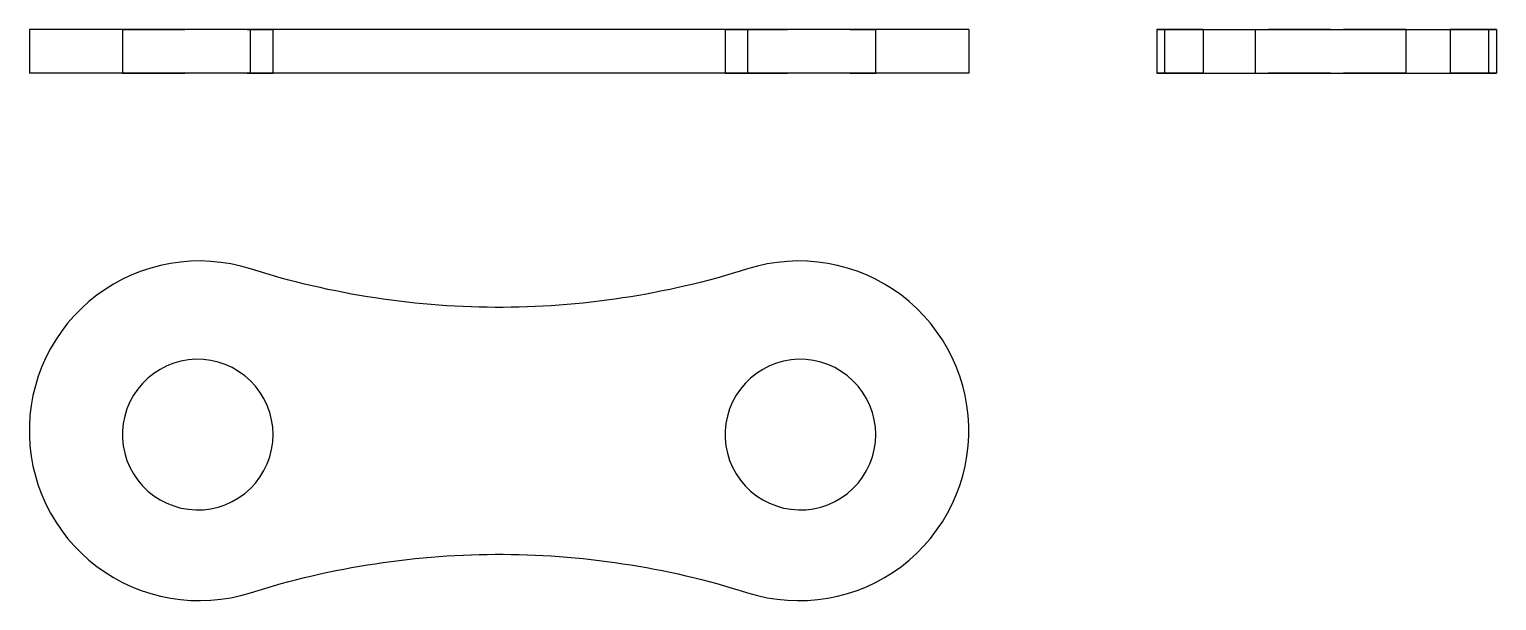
# Model space of a CAD drawing. Extents: x 0 to 2.35, y 0 to 0.92.
import ezdxf

# ---------------------------------------------------------------- set-up
doc = ezdxf.new("R2010")
doc.units = 0
doc.linetypes.add('HIDDEN', pattern=[0.075391, 0.050286, -0.025105])
for name, color, linetype in [('FRONT', 7, 'CONTINUOUS'), ('FRONT_HID', 7, 'HIDDEN'), ('LEFT', 7, 'CONTINUOUS'), ('LEFT_HID', 7, 'HIDDEN'), ('TOP', 7, 'CONTINUOUS')]:
    doc.layers.add(name, color=color, linetype=linetype)

msp = doc.modelspace()

# ---------------------------------------------------------------- linework, layer by layer
at = {"layer": 'FRONT'}
for p, q in [((0.354979, 0.917136), (0, 0.917136)), ((0, 0.917136), (0, 0.846823)), ((1.152841, 0.917136), (0.354979, 0.917136)), ((0.354979, 0.846823), (0.354979, 0.917136)), ((1.50782, 0.917136), (1.152841, 0.917136)), ((1.152841, 0.846823), (1.152841, 0.917136)), ((1.50782, 0.917136), (1.50782, 0.846823)), ((0.354979, 0.846823), (0, 0.846823)), ((1.152841, 0.846823), (0.354979, 0.846823)), ((1.50782, 0.846823), (1.152841, 0.846823))]:
    msp.add_line(p, q, dxfattribs=at)
at = {"layer": 'FRONT_HID', "linetype": 'HIDDEN'}
for p, q in [((0.391246, 0.917136), (0.149469, 0.917136)), ((0.149469, 0.917136), (0.391246, 0.917136)), ((0.149469, 0.917136), (0.149469, 0.846823)), ((0.391246, 0.846823), (0.391246, 0.917136)), ((1.358351, 0.917136), (1.116575, 0.917136)), ((1.116575, 0.917136), (1.358351, 0.917136)), ((1.116575, 0.917136), (1.116575, 0.846823)), ((1.358351, 0.846823), (1.358351, 0.917136)), ((0.391246, 0.846823), (0.149469, 0.846823)), ((0.149469, 0.846823), (0.391246, 0.846823)), ((1.358351, 0.846823), (1.116575, 0.846823)), ((1.116575, 0.846823), (1.358351, 0.846823))]:
    msp.add_line(p, q, dxfattribs=at)
at = {"layer": 'LEFT'}
for p, q in [((1.809384, 0.917136), (2.354665, 0.917136)), ((1.809384, 0.917136), (1.809384, 0.846823)), ((2.354665, 0.917136), (2.354665, 0.846823)), ((1.809384, 0.846823), (2.354665, 0.846823))]:
    msp.add_line(p, q, dxfattribs=at)
at = {"layer": 'LEFT_HID', "linetype": 'HIDDEN'}
for p, q in [((1.809384, 0.917136), (1.822115, 0.917136)), ((1.822115, 0.917136), (1.809384, 0.917136)), ((1.822115, 0.917136), (1.883795, 0.917136)), ((1.883795, 0.917136), (1.822115, 0.917136)), ((1.822115, 0.846823), (1.822115, 0.917136)), ((1.822115, 0.846823), (1.822115, 0.917136)), ((1.883795, 0.917136), (1.883795, 0.846823)), ((2.088069, 0.917136), (1.967181, 0.917136)), ((1.967181, 0.917136), (2.208957, 0.917136)), ((2.088069, 0.917136), (1.967181, 0.917136)), ((1.967181, 0.917136), (2.208957, 0.917136)), ((1.967181, 0.917136), (1.967181, 0.846823)), ((1.967181, 0.917136), (1.967181, 0.846823)), ((2.208957, 0.917136), (2.088069, 0.917136)), ((2.208957, 0.917136), (2.088069, 0.917136)), ((2.208957, 0.917136), (2.208957, 0.846823)), ((2.208957, 0.917136), (2.208957, 0.846823)), ((2.341934, 0.917136), (2.280254, 0.917136)), ((2.280254, 0.917136), (2.341934, 0.917136)), ((2.280254, 0.917136), (2.280254, 0.846823)), ((2.341934, 0.917136), (2.354665, 0.917136)), ((2.354665, 0.917136), (2.341934, 0.917136)), ((2.341934, 0.846823), (2.341934, 0.917136)), ((2.341934, 0.846823), (2.341934, 0.917136)), ((1.809384, 0.846823), (1.822115, 0.846823)), ((1.822115, 0.846823), (1.809384, 0.846823)), ((1.822115, 0.846823), (1.883795, 0.846823)), ((1.883795, 0.846823), (1.822115, 0.846823)), ((2.088069, 0.846823), (1.967181, 0.846823)), ((1.967181, 0.846823), (2.208957, 0.846823)), ((2.088069, 0.846823), (1.967181, 0.846823)), ((1.967181, 0.846823), (2.208957, 0.846823)), ((2.208957, 0.846823), (2.088069, 0.846823)), ((2.208957, 0.846823), (2.088069, 0.846823)), ((2.341934, 0.846823), (2.280254, 0.846823)), ((2.280254, 0.846823), (2.341934, 0.846823)), ((2.341934, 0.846823), (2.354665, 0.846823)), ((2.354665, 0.846823), (2.341934, 0.846823))]:
    msp.add_line(p, q, dxfattribs=at)
at = {"layer": 'TOP'}
for p, q in [((0.242468, 0.543609), (0.226379, 0.541337)), ((0.258664, 0.544918), (0.242468, 0.543609)), ((0.274909, 0.545259), (0.258664, 0.544918)), ((0.291145, 0.544633), (0.274909, 0.545259)), ((0.307316, 0.54304), (0.291145, 0.544633)), ((0.323363, 0.540487), (0.307316, 0.54304)), ((1.200262, 0.54304), (1.184215, 0.540487)), ((1.216433, 0.544633), (1.200262, 0.54304)), ((1.232669, 0.545259), (1.216433, 0.544633)), ((1.248914, 0.544918), (1.232669, 0.545259)), ((1.26511, 0.543609), (1.248914, 0.544918)), ((1.281199, 0.541337), (1.26511, 0.543609)), ((0.164223, 0.522839), (0.14951, 0.515943)), ((0.179321, 0.528846), (0.164223, 0.522839)), ((0.194749, 0.533943), (0.179321, 0.528846)), ((0.210454, 0.538111), (0.194749, 0.533943)), ((0.226379, 0.541337), (0.210454, 0.538111)), ((0.339229, 0.536983), (0.323363, 0.540487)), ((0.354858, 0.532539), (0.339229, 0.536983)), ((0.367141, 0.528714), (0.354858, 0.532539)), ((0.379461, 0.525008), (0.367141, 0.528714)), ((0.391817, 0.521422), (0.379461, 0.525008)), ((0.404207, 0.517957), (0.391817, 0.521422)), ((1.115761, 0.521422), (1.103371, 0.517957)), ((1.128117, 0.525008), (1.115761, 0.521422)), ((1.140437, 0.528714), (1.128117, 0.525008)), ((1.15272, 0.532539), (1.140437, 0.528714)), ((1.168349, 0.536983), (1.15272, 0.532539)), ((1.184215, 0.540487), (1.168349, 0.536983)), ((1.297124, 0.538111), (1.281199, 0.541337)), ((1.312829, 0.533943), (1.297124, 0.538111)), ((1.328257, 0.528846), (1.312829, 0.533943)), ((1.343355, 0.522839), (1.328257, 0.528846)), ((1.358068, 0.515943), (1.343355, 0.522839)), ((0.121446, 0.499587), (0.108194, 0.490184)), ((0.135234, 0.508183), (0.121446, 0.499587)), ((0.14951, 0.515943), (0.135234, 0.508183)), ((0.41663, 0.514613), (0.404207, 0.517957)), ((0.429085, 0.51139), (0.41663, 0.514613)), ((0.441571, 0.508288), (0.429085, 0.51139)), ((0.454086, 0.505308), (0.441571, 0.508288)), ((0.46663, 0.50245), (0.454086, 0.505308)), ((0.479201, 0.499714), (0.46663, 0.50245)), ((0.491798, 0.497101), (0.479201, 0.499714)), ((0.50442, 0.494611), (0.491798, 0.497101)), ((0.517066, 0.492244), (0.50442, 0.494611)), ((1.003158, 0.494611), (0.990512, 0.492244)), ((1.01578, 0.497101), (1.003158, 0.494611)), ((1.028377, 0.499714), (1.01578, 0.497101)), ((1.040948, 0.50245), (1.028377, 0.499714)), ((1.053492, 0.505308), (1.040948, 0.50245)), ((1.066007, 0.508288), (1.053492, 0.505308)), ((1.078493, 0.51139), (1.066007, 0.508288)), ((1.090948, 0.514613), (1.078493, 0.51139)), ((1.103371, 0.517957), (1.090948, 0.514613)), ((1.372344, 0.508183), (1.358068, 0.515943)), ((1.386132, 0.499587), (1.372344, 0.508183)), ((1.399384, 0.490184), (1.386132, 0.499587)), ((0.095526, 0.480009), (0.083487, 0.469097)), ((0.108194, 0.490184), (0.095526, 0.480009)), ((0.529734, 0.49), (0.517066, 0.492244)), ((0.542423, 0.48788), (0.529734, 0.49)), ((0.555133, 0.485883), (0.542423, 0.48788)), ((0.567861, 0.48401), (0.555133, 0.485883)), ((0.580607, 0.482261), (0.567861, 0.48401)), ((0.593369, 0.480637), (0.580607, 0.482261)), ((0.606147, 0.479136), (0.593369, 0.480637)), ((0.618938, 0.477761), (0.606147, 0.479136)), ((0.631742, 0.47651), (0.618938, 0.477761)), ((0.644558, 0.475383), (0.631742, 0.47651)), ((0.657385, 0.474382), (0.644558, 0.475383)), ((0.67022, 0.473506), (0.657385, 0.474382)), ((0.683063, 0.472754), (0.67022, 0.473506)), ((0.695913, 0.472128), (0.683063, 0.472754)), ((0.708769, 0.471627), (0.695913, 0.472128)), ((0.721629, 0.471251), (0.708769, 0.471627)), ((0.734492, 0.471), (0.721629, 0.471251)), ((0.747356, 0.470875), (0.734492, 0.471)), ((0.773086, 0.471), (0.760222, 0.470875)), ((0.785949, 0.471251), (0.773086, 0.471)), ((0.798809, 0.471627), (0.785949, 0.471251)), ((0.811665, 0.472128), (0.798809, 0.471627)), ((0.824515, 0.472754), (0.811665, 0.472128)), ((0.837358, 0.473506), (0.824515, 0.472754)), ((0.850193, 0.474382), (0.837358, 0.473506)), ((0.86302, 0.475383), (0.850193, 0.474382)), ((0.875835, 0.47651), (0.86302, 0.475383)), ((0.88864, 0.477761), (0.875835, 0.47651)), ((0.901431, 0.479136), (0.88864, 0.477761)), ((0.914209, 0.480637), (0.901431, 0.479136)), ((0.926971, 0.482261), (0.914209, 0.480637)), ((0.939717, 0.48401), (0.926971, 0.482261)), ((0.952445, 0.485883), (0.939717, 0.48401)), ((0.965155, 0.48788), (0.952445, 0.485883)), ((0.977844, 0.49), (0.965155, 0.48788)), ((0.990512, 0.492244), (0.977844, 0.49)), ((1.412052, 0.480009), (1.399384, 0.490184)), ((1.424091, 0.469097), (1.412052, 0.480009)), ((0.072119, 0.457487), (0.061463, 0.445221)), ((0.083487, 0.469097), (0.072119, 0.457487)), ((0.760222, 0.470875), (0.747356, 0.470875)), ((1.435459, 0.457487), (1.424091, 0.469097)), ((1.446115, 0.445221), (1.435459, 0.457487)), ((0.051556, 0.432342), (0.042434, 0.418895)), ((0.061463, 0.445221), (0.051556, 0.432342)), ((1.456022, 0.432342), (1.446115, 0.445221)), ((1.465144, 0.418895), (1.456022, 0.432342)), ((0.03413, 0.404929), (0.026672, 0.390493)), ((0.042434, 0.418895), (0.03413, 0.404929)), ((1.473448, 0.404929), (1.465144, 0.418895)), ((1.480906, 0.390493), (1.473448, 0.404929)), ((0.026672, 0.390493), (0.020087, 0.375638)), ((0.220517, 0.376776), (0.209792, 0.371278)), ((0.231735, 0.381178), (0.220517, 0.376776)), ((0.243336, 0.384443), (0.231735, 0.381178)), ((0.255205, 0.386535), (0.243336, 0.384443)), ((0.267223, 0.387436), (0.255205, 0.386535)), ((0.27927, 0.387135), (0.267223, 0.387436)), ((0.291228, 0.385637), (0.27927, 0.387135)), ((0.302978, 0.382955), (0.291228, 0.385637)), ((0.314402, 0.379117), (0.302978, 0.382955)), ((0.325387, 0.37416), (0.314402, 0.379117)), ((1.187622, 0.376776), (1.176898, 0.371278)), ((1.19884, 0.381178), (1.187622, 0.376776)), ((1.210441, 0.384443), (1.19884, 0.381178)), ((1.22231, 0.386535), (1.210441, 0.384443)), ((1.234328, 0.387436), (1.22231, 0.386535)), ((1.246376, 0.387135), (1.234328, 0.387436)), ((1.258334, 0.385637), (1.246376, 0.387135)), ((1.270083, 0.382955), (1.258334, 0.385637)), ((1.281507, 0.379117), (1.270083, 0.382955)), ((1.292492, 0.37416), (1.281507, 0.379117)), ((1.487491, 0.375638), (1.480906, 0.390493)), ((0.014399, 0.360418), (0.009628, 0.344886)), ((0.020087, 0.375638), (0.014399, 0.360418)), ((0.190246, 0.357225), (0.181619, 0.34881)), ((0.199669, 0.364739), (0.190246, 0.357225)), ((0.209792, 0.371278), (0.199669, 0.364739)), ((0.335824, 0.368134), (0.325387, 0.37416)), ((0.345609, 0.361099), (0.335824, 0.368134)), ((0.354645, 0.353125), (0.345609, 0.361099)), ((1.157352, 0.357225), (1.148724, 0.34881)), ((1.166774, 0.364739), (1.157352, 0.357225)), ((1.176898, 0.371278), (1.166774, 0.364739)), ((1.302929, 0.368134), (1.292492, 0.37416)), ((1.312714, 0.361099), (1.302929, 0.368134)), ((1.32175, 0.353125), (1.312714, 0.361099)), ((1.493179, 0.360418), (1.487491, 0.375638)), ((1.49795, 0.344886), (1.493179, 0.360418)), ((0.009628, 0.344886), (0.00579, 0.329097)), ((0.173872, 0.339578), (0.167084, 0.329621)), ((0.181619, 0.34881), (0.173872, 0.339578)), ((0.362842, 0.344291), (0.354645, 0.353125)), ((0.370119, 0.334684), (0.362842, 0.344291)), ((0.376403, 0.324401), (0.370119, 0.334684)), ((1.140978, 0.339578), (1.134189, 0.329621)), ((1.148724, 0.34881), (1.140978, 0.339578)), ((1.329947, 0.344291), (1.32175, 0.353125)), ((1.337224, 0.334684), (1.329947, 0.344291)), ((1.343508, 0.324401), (1.337224, 0.334684)), ((1.501788, 0.329097), (1.49795, 0.344886)), ((0.0029, 0.313107), (0.000968, 0.296974)), ((0.00579, 0.329097), (0.0029, 0.313107)), ((0.156639, 0.307931), (0.153086, 0.296415)), ((0.16132, 0.319037), (0.156639, 0.307931)), ((0.167084, 0.329621), (0.16132, 0.319037)), ((0.381632, 0.313542), (0.376403, 0.324401)), ((0.385754, 0.302218), (0.381632, 0.313542)), ((1.123744, 0.307931), (1.120192, 0.296415)), ((1.128425, 0.319037), (1.123744, 0.307931)), ((1.134189, 0.329621), (1.128425, 0.319037)), ((1.348737, 0.313542), (1.343508, 0.324401)), ((1.352859, 0.302218), (1.348737, 0.313542)), ((1.504678, 0.313107), (1.501788, 0.329097)), ((1.50661, 0.296974), (1.504678, 0.313107)), ((0.000968, 0.296974), (0, 0.280754)), ((0.150698, 0.284603), (0.149498, 0.272611)), ((0.153086, 0.296415), (0.150698, 0.284603)), ((0.388728, 0.290539), (0.385754, 0.302218)), ((0.390524, 0.278622), (0.388728, 0.290539)), ((1.117804, 0.284603), (1.116604, 0.272611)), ((1.120192, 0.296415), (1.117804, 0.284603)), ((1.355833, 0.290539), (1.352859, 0.302218)), ((1.357629, 0.278622), (1.355833, 0.290539)), ((1.507578, 0.280754), (1.50661, 0.296974)), ((0, 0.280754), (0, 0.264505)), ((0, 0.264505), (0.000968, 0.248286)), ((0.149498, 0.272611), (0.149498, 0.26056)), ((0.149498, 0.26056), (0.150698, 0.248568)), ((0.391125, 0.266585), (0.390524, 0.278622)), ((0.390524, 0.254549), (0.391125, 0.266585)), ((1.116604, 0.272611), (1.116604, 0.26056)), ((1.116604, 0.26056), (1.117804, 0.248568)), ((1.35823, 0.266585), (1.357629, 0.278622)), ((1.357629, 0.254549), (1.35823, 0.266585)), ((1.50661, 0.248286), (1.507578, 0.264505)), ((1.507578, 0.264505), (1.507578, 0.280754)), ((0.000968, 0.248286), (0.0029, 0.232152)), ((0.150698, 0.248568), (0.153086, 0.236755)), ((0.153086, 0.236755), (0.156639, 0.225239)), ((0.385754, 0.230953), (0.388728, 0.242632)), ((0.388728, 0.242632), (0.390524, 0.254549)), ((1.117804, 0.248568), (1.120192, 0.236755)), ((1.120192, 0.236755), (1.123744, 0.225239)), ((1.352859, 0.230953), (1.355833, 0.242632)), ((1.355833, 0.242632), (1.357629, 0.254549)), ((1.504678, 0.232152), (1.50661, 0.248286)), ((0.0029, 0.232152), (0.00579, 0.216163)), ((0.00579, 0.216163), (0.009628, 0.200374)), ((0.156639, 0.225239), (0.16132, 0.214134)), ((0.16132, 0.214134), (0.167084, 0.20355)), ((0.376403, 0.20877), (0.381632, 0.219628)), ((0.381632, 0.219628), (0.385754, 0.230953)), ((1.123744, 0.225239), (1.128425, 0.214134)), ((1.128425, 0.214134), (1.134189, 0.20355)), ((1.343508, 0.20877), (1.348737, 0.219628)), ((1.348737, 0.219628), (1.352859, 0.230953)), ((1.49795, 0.200374), (1.501788, 0.216163)), ((1.501788, 0.216163), (1.504678, 0.232152)), ((0.009628, 0.200374), (0.014399, 0.184842)), ((0.167084, 0.20355), (0.173872, 0.193593)), ((0.173872, 0.193593), (0.181619, 0.18436)), ((0.354645, 0.180045), (0.362842, 0.18888)), ((0.362842, 0.18888), (0.370119, 0.198487)), ((0.370119, 0.198487), (0.376403, 0.20877)), ((1.134189, 0.20355), (1.140978, 0.193593)), ((1.140978, 0.193593), (1.148724, 0.18436)), ((1.32175, 0.180045), (1.329947, 0.18888)), ((1.329947, 0.18888), (1.337224, 0.198487)), ((1.337224, 0.198487), (1.343508, 0.20877)), ((1.493179, 0.184842), (1.49795, 0.200374)), ((0.014399, 0.184842), (0.020087, 0.169621)), ((0.020087, 0.169621), (0.026672, 0.154766)), ((0.181619, 0.18436), (0.190246, 0.175946)), ((0.190246, 0.175946), (0.199669, 0.168432)), ((0.199669, 0.168432), (0.209792, 0.161893)), ((0.325387, 0.15901), (0.335824, 0.165036)), ((0.335824, 0.165036), (0.345609, 0.172071)), ((0.345609, 0.172071), (0.354645, 0.180045)), ((1.148724, 0.18436), (1.157352, 0.175946)), ((1.157352, 0.175946), (1.166774, 0.168432)), ((1.166774, 0.168432), (1.176898, 0.161893)), ((1.292492, 0.15901), (1.302929, 0.165036)), ((1.302929, 0.165036), (1.312714, 0.172071)), ((1.312714, 0.172071), (1.32175, 0.180045)), ((1.480906, 0.154766), (1.487491, 0.169621)), ((1.487491, 0.169621), (1.493179, 0.184842)), ((0.026672, 0.154766), (0.03413, 0.14033)), ((0.209792, 0.161893), (0.220517, 0.156395)), ((0.220517, 0.156395), (0.231735, 0.151992)), ((0.231735, 0.151992), (0.243336, 0.148728)), ((0.243336, 0.148728), (0.255205, 0.146635)), ((0.255205, 0.146635), (0.267223, 0.145735)), ((0.267223, 0.145735), (0.27927, 0.146035)), ((0.27927, 0.146035), (0.291228, 0.147534)), ((0.291228, 0.147534), (0.302978, 0.150215)), ((0.302978, 0.150215), (0.314402, 0.154054)), ((0.314402, 0.154054), (0.325387, 0.15901)), ((1.176898, 0.161893), (1.187622, 0.156395)), ((1.187622, 0.156395), (1.19884, 0.151992)), ((1.19884, 0.151992), (1.210441, 0.148728)), ((1.210441, 0.148728), (1.22231, 0.146635)), ((1.22231, 0.146635), (1.234328, 0.145735)), ((1.234328, 0.145735), (1.246376, 0.146035)), ((1.246376, 0.146035), (1.258334, 0.147534)), ((1.258334, 0.147534), (1.270083, 0.150215)), ((1.270083, 0.150215), (1.281507, 0.154054)), ((1.281507, 0.154054), (1.292492, 0.15901)), ((1.473448, 0.14033), (1.480906, 0.154766)), ((0.03413, 0.14033), (0.042434, 0.126364)), ((0.042434, 0.126364), (0.051556, 0.112918)), ((1.456022, 0.112918), (1.465144, 0.126364)), ((1.465144, 0.126364), (1.473448, 0.14033)), ((0.051556, 0.112918), (0.061463, 0.100038)), ((0.061463, 0.100038), (0.072119, 0.087772)), ((1.435459, 0.087772), (1.446115, 0.100038)), ((1.446115, 0.100038), (1.456022, 0.112918)), ((0.072119, 0.087772), (0.083487, 0.076162)), ((0.083487, 0.076162), (0.095526, 0.06525)), ((0.644558, 0.069876), (0.657385, 0.070877)), ((0.657385, 0.070877), (0.67022, 0.071754)), ((0.67022, 0.071754), (0.683063, 0.072505)), ((0.683063, 0.072505), (0.695913, 0.073131)), ((0.695913, 0.073131), (0.708769, 0.073633)), ((0.708769, 0.073633), (0.721629, 0.074008)), ((0.721629, 0.074008), (0.734492, 0.074259)), ((0.734492, 0.074259), (0.747356, 0.074384)), ((0.747356, 0.074384), (0.760222, 0.074384)), ((0.760222, 0.074384), (0.773086, 0.074259)), ((0.773086, 0.074259), (0.785949, 0.074008)), ((0.785949, 0.074008), (0.798809, 0.073633)), ((0.798809, 0.073633), (0.811665, 0.073131)), ((0.811665, 0.073131), (0.824515, 0.072505)), ((0.824515, 0.072505), (0.837358, 0.071754)), ((0.837358, 0.071754), (0.850193, 0.070877)), ((0.850193, 0.070877), (0.86302, 0.069876)), ((1.412052, 0.06525), (1.424091, 0.076162)), ((1.424091, 0.076162), (1.435459, 0.087772)), ((0.095526, 0.06525), (0.108194, 0.055075)), ((0.108194, 0.055075), (0.121446, 0.045672)), ((0.479201, 0.045545), (0.491798, 0.048158)), ((0.491798, 0.048158), (0.50442, 0.050648)), ((0.50442, 0.050648), (0.517066, 0.053015)), ((0.517066, 0.053015), (0.529734, 0.055259)), ((0.529734, 0.055259), (0.542423, 0.05738)), ((0.542423, 0.05738), (0.555133, 0.059377)), ((0.555133, 0.059377), (0.567861, 0.061249)), ((0.567861, 0.061249), (0.580607, 0.062998)), ((0.580607, 0.062998), (0.593369, 0.064623)), ((0.593369, 0.064623), (0.606147, 0.066123)), ((0.606147, 0.066123), (0.618938, 0.067499)), ((0.618938, 0.067499), (0.631742, 0.06875)), ((0.631742, 0.06875), (0.644558, 0.069876)), ((0.86302, 0.069876), (0.875835, 0.06875)), ((0.875835, 0.06875), (0.88864, 0.067499)), ((0.88864, 0.067499), (0.901431, 0.066123)), ((0.901431, 0.066123), (0.914209, 0.064623)), ((0.914209, 0.064623), (0.926971, 0.062998)), ((0.926971, 0.062998), (0.939717, 0.061249)), ((0.939717, 0.061249), (0.952445, 0.059377)), ((0.952445, 0.059377), (0.965155, 0.05738)), ((0.965155, 0.05738), (0.977844, 0.055259)), ((0.977844, 0.055259), (0.990512, 0.053015)), ((0.990512, 0.053015), (1.003158, 0.050648)), ((1.003158, 0.050648), (1.01578, 0.048158)), ((1.01578, 0.048158), (1.028377, 0.045545)), ((1.386132, 0.045672), (1.399384, 0.055075)), ((1.399384, 0.055075), (1.412052, 0.06525)), ((0.121446, 0.045672), (0.135234, 0.037076)), ((0.135234, 0.037076), (0.14951, 0.029316)), ((0.14951, 0.029316), (0.164223, 0.022421)), ((0.379461, 0.020252), (0.391817, 0.023837)), ((0.391817, 0.023837), (0.404207, 0.027302)), ((0.404207, 0.027302), (0.41663, 0.030647)), ((0.41663, 0.030647), (0.429085, 0.03387)), ((0.429085, 0.03387), (0.441571, 0.036972)), ((0.441571, 0.036972), (0.454086, 0.039952)), ((0.454086, 0.039952), (0.46663, 0.042809)), ((0.46663, 0.042809), (0.479201, 0.045545)), ((1.028377, 0.045545), (1.040948, 0.042809)), ((1.040948, 0.042809), (1.053492, 0.039952)), ((1.053492, 0.039952), (1.066007, 0.036972)), ((1.066007, 0.036972), (1.078493, 0.03387)), ((1.078493, 0.03387), (1.090948, 0.030647)), ((1.090948, 0.030647), (1.103371, 0.027302)), ((1.103371, 0.027302), (1.115761, 0.023837)), ((1.115761, 0.023837), (1.128117, 0.020252)), ((1.343355, 0.022421), (1.358068, 0.029316)), ((1.358068, 0.029316), (1.372344, 0.037076)), ((1.372344, 0.037076), (1.386132, 0.045672)), ((0.164223, 0.022421), (0.179321, 0.016414)), ((0.179321, 0.016414), (0.194749, 0.011317)), ((0.194749, 0.011317), (0.210454, 0.007148)), ((0.210454, 0.007148), (0.226379, 0.003922)), ((0.226379, 0.003922), (0.242468, 0.001651)), ((0.242468, 0.001651), (0.258664, 0.000342)), ((0.258664, 0.000342), (0.274909, 0)), ((0.274909, 0), (0.291145, 0.000627)), ((0.291145, 0.000627), (0.307316, 0.002219)), ((0.307316, 0.002219), (0.323363, 0.004772)), ((0.323363, 0.004772), (0.339229, 0.008277)), ((0.339229, 0.008277), (0.354858, 0.01272)), ((0.354858, 0.01272), (0.367141, 0.016546)), ((0.367141, 0.016546), (0.379461, 0.020252)), ((1.128117, 0.020252), (1.140437, 0.016546)), ((1.140437, 0.016546), (1.15272, 0.01272)), ((1.15272, 0.01272), (1.168349, 0.008277)), ((1.168349, 0.008277), (1.184215, 0.004772)), ((1.184215, 0.004772), (1.200262, 0.002219)), ((1.200262, 0.002219), (1.216433, 0.000627)), ((1.216433, 0.000627), (1.232669, 0)), ((1.232669, 0), (1.248914, 0.000342)), ((1.248914, 0.000342), (1.26511, 0.001651)), ((1.26511, 0.001651), (1.281199, 0.003922)), ((1.281199, 0.003922), (1.297124, 0.007148)), ((1.297124, 0.007148), (1.312829, 0.011317)), ((1.312829, 0.011317), (1.328257, 0.016414)), ((1.328257, 0.016414), (1.343355, 0.022421))]:
    msp.add_line(p, q, dxfattribs=at)

doc.saveas('drawing.dxf')
